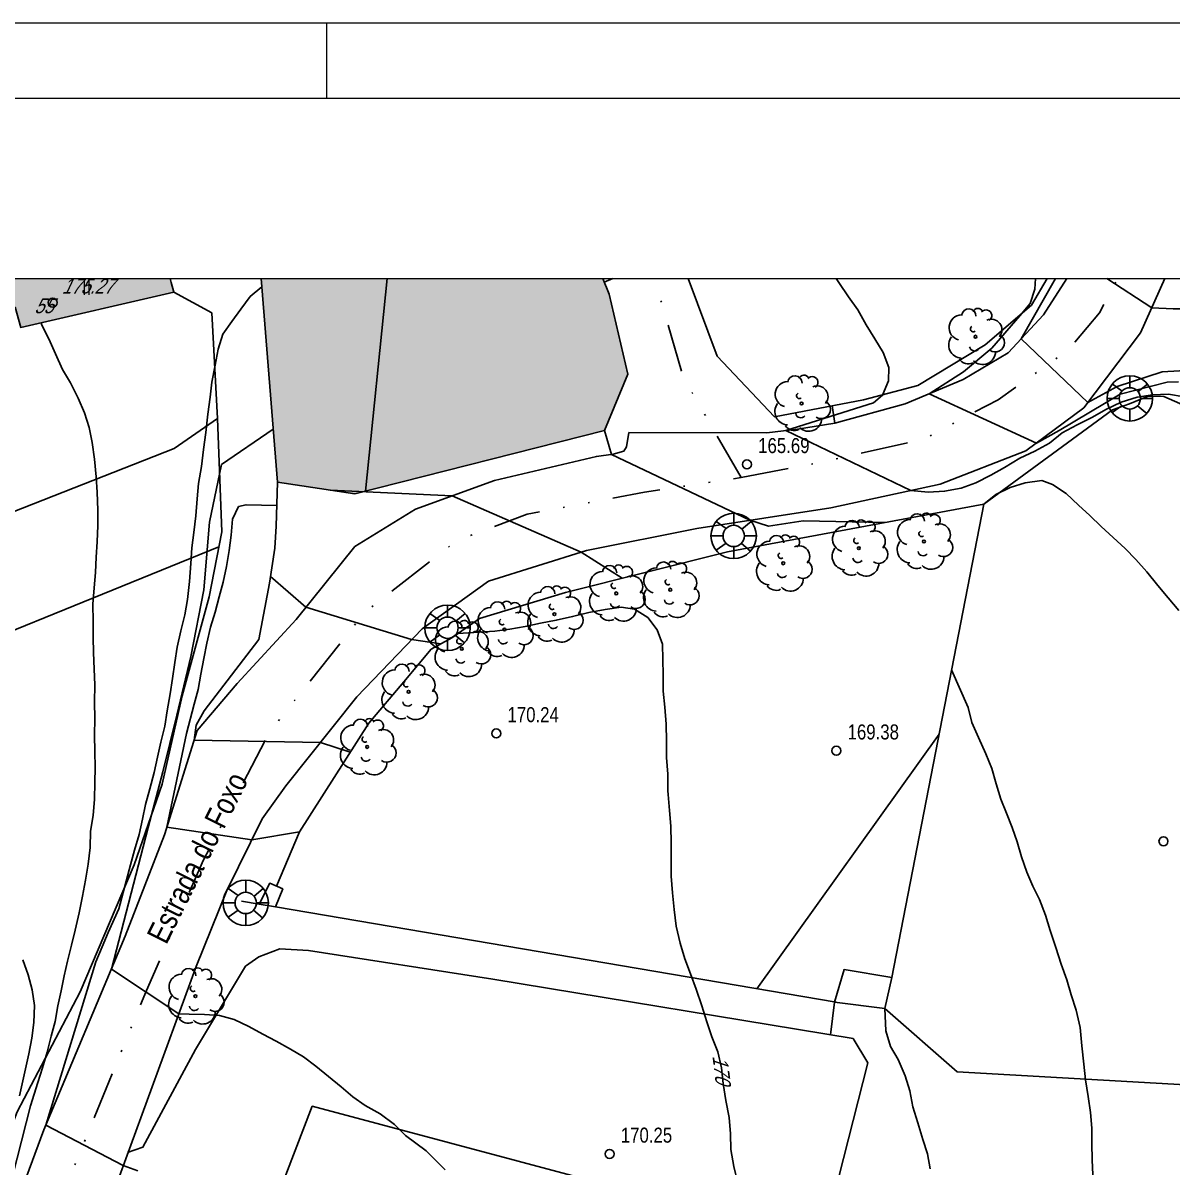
# Model space of a CAD drawing. Header units: metres. Extents: x 523239 to 523998, y 4669208 to 4669802.
# Drawn here: x 523607.3 to 523683.8, y 4669725.9 to 4669802 of the extents above; entities that cross this region are included whole.
import ezdxf
from ezdxf.enums import TextEntityAlignment as Align

# ---------------------------------------------------------------- set-up
doc = ezdxf.new("R2010")
doc.units = ezdxf.units.M
doc.header["$MEASUREMENT"] = 0
doc.linetypes.add('MORSE_D', pattern=[31.75, 12.7, -6.35, 0, -6.35, 0, -6.35])
for name, color, linetype in [('031006 Cota terreno', 9, 'Continuous'), ('031007 Cota edificio', 7, 'Continuous'), ('032011 Curva cada 1 m', 40, 'Continuous'), ('032015 Curva cada 5 m', 34, 'Continuous'), ('033006 Texto cota terreno', 9, 'Continuous'), ('033007 Texto cota edificio', 9, 'Continuous'), ('033015 Texto curva maestra', 42, 'Continuous'), ('052004 Porche Tejavana', 7, 'Continuous'), ('052006 Division alturas', 9, 'Continuous'), ('052016 Cobertizo', 7, 'Continuous'), ('052027 Edificacion por pie_alero', 2, 'Continuous'), ('052028 Edificacion pie nuevo', 2, 'Continuous'), ('053009 Texto altura edificio predominante', 7, 'Continuous'), ('063001 Texto via urbana', 7, 'Continuous'), ('063002 Texto portal', 7, 'Continuous'), ('072001 Borde aglomerado u hormigon', 7, 'Continuous'), ('082001 Valla Alambrada', 7, 'ALAMBRADA'), ('082002 Muro Tapia', 6, 'Continuous'), ('082003 Puerta', 7, 'Continuous'), ('082004 Linde', 3, 'Continuous'), ('101001 Arbol', 3, 'Continuous'), ('141001 Farola baculo', 7, 'Continuous'), ('202001 Eje Calle', 254, 'MORSE_D'), ('990001 Sombreados', 7, 'Continuous')]:
    doc.layers.add(name, color=color, linetype=linetype)
doc.layers.add('992006 Lineas cajetin', color=7, linetype='Continuous', lineweight=0)
doc.styles.get("Standard").update_dxf_attribs({"font": 'arial.ttf'})
doc.linetypes.add('ALAMBRADA', pattern='A,3,[131,GEOGRAMA.SHX,S=0.5,R=0,X=0,Y=0],3', length=6)

# ---------------------------------------------------------------- blocks, each defined once
blk = doc.blocks.new('COTAP')
at = {"color": 0}
blk.add_circle((0, 0), 0.3, dxfattribs=at)
blk = doc.blocks.new('ARBOL')
at = {"color": 0}
blk.add_circle((0, 0), 0.0939, dxfattribs=at)
for centre, radius, start, end in [((-0.448, 1.368), 0.48, 359.28777, 173.60777), ((0.156, 1.551), 0.336, 23.15651, 160.46651), ((0.701, 1.409), 0.384, 301.57804, 139.32804), ((-0.902, 0.61), 0.852, 92.28, 254.58), ((1.05, 0.46), 0.708, 319.85562, 114.76562), ((-0.146, 0.514), 0.192, 119.14, 310.56), ((1.31, -0.398), 0.612, 235.52754, 62.02753), ((-0.89, -0.542), 0.888, 142.64, 266.54), ((-0.062, -0.614), 0.336, 189.64, 323.88), ((-0.482, -1.082), 0.72, 213.78, 295.32), ((0.478, -0.998), 0.852, 224.67, 0.24)]:
    blk.add_arc(centre, radius, start, end, dxfattribs=at)
blk = doc.blocks.new('FAROLAG')
at = {"color": 0}
for p, q in [((-1.169, 0.956), (-0.51, 0.49)), ((0, 0.71), (0, 1.51)), ((1.173, 0.95), (0.553, 0.446)), ((-0.71, 0), (-1.51, 0)), ((0.71, 0), (1.51, 0)), ((-1.173, -0.95), (-0.51, -0.48)), ((0, -0.71), (0, -1.51)), ((1.127, -1.005), (0.511, -0.493))]:
    blk.add_line(p, q, dxfattribs=at)
for radius in [1.51, 0.71]:
    blk.add_circle((0, 0), radius, dxfattribs=at)

msp = doc.modelspace()

# ---------------------------------------------------------------- hatches: boundary and pattern name
at = {"layer": '990001 Sombreados', "true_color": 0xafafaf}
for points in [[(523606.347, 4669785), (523605.29, 4669784.74), (523605.04, 4669784.68), (523605.59, 4669782.73), (523606.82, 4669783.09), (523607.19, 4669781.75), (523617.38, 4669784.09), (523617.2, 4669784.74), (523617.131, 4669785)], [(523623.191, 4669785), (523645.928, 4669785), (523646.34, 4669783.97), (523647.59, 4669778.64), (523646.04, 4669774.89), (523629.43, 4669770.68), (523624.27, 4669771.46)]]:
    msp.add_hatch(color=253, dxfattribs=at).paths.add_polyline_path(points, flags=0)

# ---------------------------------------------------------------- linework, layer by layer
at = {"layer": '032011 Curva cada 1 m'}
for points, elevation in [([(523646.587, 4669785), (523646.02, 4669784.76)], 166), ([(523674.719, 4669785), (523674.68, 4669784.3), (523674.36, 4669783.35), (523673.67, 4669782.52), (523671.8, 4669780.36), (523669.92, 4669778.8), (523667.64, 4669777.34), (523674.77, 4669774.06), (523676.28, 4669774.89), (523680.35, 4669777.31), (523683.47, 4669778.1), (523684.23, 4669778.12)], 164), ([(523685.08, 4669778.91), (523683.15, 4669778.8), (523680.15, 4669777.81), (523678.19, 4669776.75), (523673.75, 4669780.99), (523676.047, 4669785)], 163), ([(523679.46, 4669785), (523682.45, 4669783.06), (523683.87, 4669782.99), (523684.92, 4669782.98), (523685.92, 4669783), (523687.05, 4669783.01), (523688.12, 4669782.93), (523689.22, 4669782.78), (523690.34, 4669782.54), (523691.36, 4669782.21), (523692.3, 4669781.7), (523693.14, 4669781.1), (523693.72, 4669780.5)], 162), ([(523623.23, 4669784.45), (523622.46, 4669783.8), (523621.84, 4669782.96), (523621.23, 4669782.15), (523620.64, 4669781.29), (523620.32, 4669780.3), (523620.13, 4669779.23), (523619.91, 4669778.11), (523619.79, 4669777.11), (523619.64, 4669775.98), (523619.51, 4669774.77), (523619.36, 4669773.62), (523619.22, 4669772.49), (523619.03, 4669771.37), (523618.93, 4669770.34), (523618.85, 4669769.21), (523618.71, 4669768.11), (523618.58, 4669767.09), (523618.5, 4669766.04), (523618.43, 4669764.84), (523618.29, 4669763.66), (523618.12, 4669762.64), (523617.85, 4669761.56), (523617.6, 4669760.47), (523617.44, 4669759.47), (523617.3, 4669758.39), (523617.13, 4669757.37), (523616.94, 4669756.25), (523616.77, 4669755.22), (523616.51, 4669754.15), (523616.3, 4669753.16), (523616.08, 4669752.14), (523615.77, 4669751.06), (523615.5, 4669750.02), (523615.29, 4669749.04), (523615.06, 4669748.02), (523614.77, 4669746.98), (523614.5, 4669746), (523613.71, 4669743.07), (523613.01, 4669741.51), (523612.61, 4669740.54), (523612.18, 4669739.55), (523608.86, 4669728.68), (523614.01, 4669726), (523614.98, 4669725.65)], 172), ([(523608.54, 4669782.06), (523608.6, 4669781.91), (523609.06, 4669780.98), (523609.5, 4669779.99), (523609.96, 4669778.95), (523610.5, 4669778.06), (523611.02, 4669777.05), (523611.43, 4669776.06), (523611.74, 4669775.1), (523611.94, 4669774.1), (523612.1, 4669772.98), (523612.22, 4669771.8), (523612.27, 4669770.79), (523612.31, 4669769.59), (523612.32, 4669768.57), (523612.28, 4669767.49), (523612.22, 4669766.47), (523612.16, 4669765.45), (523612.07, 4669764.42), (523611.98, 4669763.35), (523612.02, 4669762.19), (523612.01, 4669761.12), (523612.03, 4669760.12), (523612.07, 4669759.01), (523612.12, 4669757.97), (523612.1, 4669756.83), (523612.12, 4669755.73), (523612.11, 4669754.63), (523612.12, 4669753.55), (523612.14, 4669752.48), (523612.13, 4669751.48), (523612.11, 4669750.36), (523612.02, 4669749.28), (523611.83, 4669748.23), (523611.8, 4669747.15), (523611.68, 4669746.05), (523611.49, 4669744.98), (523611.29, 4669743.91), (523611.07, 4669742.8), (523610.82, 4669741.66), (523610.57, 4669740.66), (523610.3, 4669739.59), (523610.08, 4669738.61), (523609.89, 4669737.62), (523609.67, 4669736.62), (523609.48, 4669735.58), (523609.21, 4669734.61), (523608.95, 4669733.53), (523608.64, 4669732.49), (523608.33, 4669731.53), (523607.84, 4669729.98), (523604.54, 4669717.09)], 173), ([(523623.99, 4669774.98), (523620.55, 4669772.62), (523619.76, 4669768.79), (523619.37, 4669764.29), (523618.52, 4669759.86), (523617.58, 4669755.96), (523616.65, 4669752.19), (523615.67, 4669748.49), (523613.22, 4669739.07), (523617.72, 4669736.1), (523618.4, 4669736.07), (523619.42, 4669736.04), (523620.42, 4669735.97), (523621.39, 4669735.72), (523622.36, 4669735.24), (523623.29, 4669734.74), (523624.18, 4669734.28), (523625.13, 4669733.74), (523626.01, 4669733.22), (523626.82, 4669732.6), (523627.68, 4669731.91), (523628.51, 4669731.24), (523629.29, 4669730.56), (523630.12, 4669729.99), (523631.11, 4669729.44), (523632.06, 4669728.72), (523632.8, 4669728), (523634.17, 4669726.97), (523635.43, 4669725.72)], 171), ([(523646.04, 4669774.89), (523646.5, 4669773.3), (523655.7, 4669768.92), (523656.94, 4669768.54), (523659.25, 4669768.88), (523664.69, 4669768.78)], 166), ([(523627.78, 4669770.93), (523635.89, 4669770.54), (523644.48, 4669766.81), (523647.22, 4669765.06)], 167), ([(523671.28, 4669770), (523672.08, 4669770.64), (523673.03, 4669771.09), (523674.02, 4669771.42), (523675.13, 4669771.56), (523675.84, 4669771.29), (523676.75, 4669770.7), (523677.57, 4669769.93), (523678.33, 4669769.24), (523679.08, 4669768.5), (523679.89, 4669767.77), (523680.68, 4669767.04), (523681.38, 4669766.31), (523682.12, 4669765.49), (523682.86, 4669764.58), (523683.55, 4669763.77), (523684.25, 4669762.92)], 166), ([(523623.81, 4669765.19), (523626.17, 4669763.13), (523633.2, 4669760.98), (523635.14, 4669760.7)], 168), ([(523623.04, 4669761), (523619.4, 4669756.25), (523618.86, 4669755.3), (523618.72, 4669754.29), (523627.13, 4669754.14), (523629.12, 4669753.49)], 169), ([(523669.13, 4669758.97), (523670.23, 4669756.46), (523670.48, 4669755.47), (523670.91, 4669754.47), (523671.41, 4669753.39), (523671.81, 4669752.4), (523672.1, 4669751.38), (523672.4, 4669750.36), (523672.78, 4669749.43), (523673.16, 4669748.49), (523673.5, 4669747.54), (523673.78, 4669746.54), (523674.13, 4669745.51), (523674.54, 4669744.59), (523674.99, 4669743.69), (523675.39, 4669742.66), (523675.7, 4669741.64), (523676.06, 4669740.5), (523676.43, 4669739.4), (523676.8, 4669738.35), (523677.08, 4669737.35), (523677.43, 4669736.34), (523677.68, 4669735.19), (523677.8, 4669733.95), (523677.92, 4669732.74), (523678.04, 4669731.69), (523678.21, 4669730.58), (523678.38, 4669729.53), (523678.46, 4669728.48), (523678.47, 4669727.46), (523678.49, 4669726.38), (523678.53, 4669725.37)], 167), ([(523607.1, 4669730.64), (523607.73, 4669733.43), (523607.93, 4669734.48), (523608.07, 4669735.51), (523608.11, 4669736.64), (523607.96, 4669737.68), (523607.68, 4669738.68), (523607.33, 4669739.68)], 174), ([(523661.34, 4669736.87), (523661.07, 4669734.7)], 169), ([(523664.68, 4669736.44), (523664.75, 4669734.95), (523665.07, 4669733.92), (523665.57, 4669733.05), (523666.03, 4669731.96), (523666.35, 4669730.97), (523666.56, 4669729.91), (523666.88, 4669728.84), (523667.21, 4669727.73), (523667.52, 4669726.78), (523667.7, 4669725.78)], 168)]:
    msp.add_lwpolyline(points, dxfattribs=dict(at, elevation=elevation))
at = {"layer": '032015 Curva cada 5 m'}
for points, elevation in [([(523684.6, 4669777.14), (523683.56, 4669777.31), (523682.49, 4669777.27), (523681.48, 4669777.1), (523680.41, 4669776.77), (523679.4, 4669776.28), (523678.5, 4669775.78), (523677.48, 4669775.27), (523676.48, 4669774.73), (523675.65, 4669774.05), (523674.67, 4669773.51), (523673.68, 4669773.05), (523672.65, 4669772.44), (523671.75, 4669771.92), (523670.75, 4669771.41), (523669.77, 4669771.05), (523668.66, 4669770.85), (523667.57, 4669770.8), (523666.41, 4669770.9), (523658.11, 4669774.89), (523663.94, 4669776.74), (523664.53, 4669777.25), (523664.93, 4669778.2), (523664.96, 4669779.09), (523664.58, 4669780.09), (523664.03, 4669780.99), (523663.44, 4669781.93), (523662.9, 4669782.93), (523662.28, 4669783.79), (523661.63, 4669784.74), (523661.46, 4669785)], 165), ([(523625.74, 4669748.2), (523622.56, 4669747.66), (523616.91, 4669748.51), (523618.23, 4669754.74), (523618.74, 4669756.68), (523618.99, 4669757.67), (523619.18, 4669758.69), (523619.38, 4669759.72), (523619.57, 4669760.74), (523619.82, 4669761.82), (523620.12, 4669762.81), (523620.39, 4669763.82), (523620.66, 4669764.8), (523620.89, 4669765.85), (523621.07, 4669766.91), (523621.19, 4669767.94), (523621.28, 4669768.99), (523621.69, 4669769.83), (523622.18, 4669769.95), (523624.23, 4669769.91)], 170), ([(523654.89, 4669724.92), (523654.64, 4669725.94), (523654.44, 4669727.07), (523654.41, 4669728.1), (523654.33, 4669729.19), (523654.11, 4669730.33), (523653.93, 4669731.46), (523653.81, 4669732.49), (523653.57, 4669733.56), (523653.18, 4669734.57), (523652.85, 4669735.56), (523652.52, 4669736.62), (523652.13, 4669737.72), (523651.76, 4669738.75), (523651.39, 4669739.75), (523651.06, 4669740.78), (523650.81, 4669741.91), (523650.66, 4669743.02), (523650.55, 4669744.14), (523650.48, 4669745.24), (523650.47, 4669746.32), (523650.48, 4669747.45), (523650.44, 4669748.57), (523650.37, 4669749.61), (523650.27, 4669750.68), (523650.25, 4669750.92), (523650.25, 4669752.04), (523650.17, 4669753.15), (523650.15, 4669754.22), (523650.13, 4669755.36), (523650.04, 4669756.48), (523649.94, 4669757.56), (523649.93, 4669758.63), (523649.91, 4669759.66), (523649.89, 4669760.68), (523649.54, 4669761.63), (523648.92, 4669762.45), (523648.03, 4669763.01), (523647.14, 4669763.15), (523646.09, 4669762.98), (523644.99, 4669762.78), (523643.91, 4669762.52), (523642.82, 4669762.27), (523641.77, 4669762.07), (523640.75, 4669761.85), (523639.73, 4669761.68), (523638.73, 4669761.55), (523636.28, 4669761.39)], 170)]:
    msp.add_lwpolyline(points, dxfattribs=dict(at, elevation=elevation))
at = {"layer": '052004 Porche Tejavana', "flags": 128}
for points in [[(523623.06, 4669743.38), (523623.76, 4669744.78), (523624.63, 4669744.4), (523624.14, 4669743.2)], [(523624.14, 4669743.2), (523623.06, 4669743.38)]]:
    msp.add_lwpolyline(points, dxfattribs=at)
at = {"layer": '052006 Division alturas', "flags": 128}
msp.add_lwpolyline([(523631.576, 4669785), (523630.13, 4669770.86)], dxfattribs=at)
at = {"layer": '052016 Cobertizo', "flags": 128}
msp.add_lwpolyline([(523661.34, 4669736.87), (523664.68, 4669736.44), (523665.15, 4669738.51), (523661.98, 4669739.03), (523661.34, 4669736.87)], dxfattribs=at)
at = {"layer": '052027 Edificacion por pie_alero', "flags": 128}
for points in [[(523606.347, 4669785), (523605.29, 4669784.74), (523605.04, 4669784.68), (523605.59, 4669782.73), (523606.82, 4669783.09), (523607.19, 4669781.75), (523617.38, 4669784.09), (523617.2, 4669784.74)], [(523617.2, 4669784.74), (523617.131, 4669785)]]:
    msp.add_lwpolyline(points, dxfattribs=at)
at = {"layer": '052028 Edificacion pie nuevo', "flags": 128}
msp.add_lwpolyline([(523623.191, 4669785), (523624.27, 4669771.46), (523629.43, 4669770.68), (523646.04, 4669774.89), (523647.59, 4669778.64), (523646.34, 4669783.97), (523645.928, 4669785)], dxfattribs=at)
at = {"layer": '072001 Borde aglomerado u hormigon', "flags": 128}
for points in [[(523683.316, 4669785), (523681.7, 4669781.38), (523677.92, 4669776.39), (523674.07, 4669773.54), (523668.38, 4669771.33), (523661.09, 4669769.75), (523652.18, 4669768.38), (523644.84, 4669766.92), (523638.31, 4669764.86), (523633.9, 4669761.71), (523629.55, 4669757.18), (523624.82, 4669751.25), (523623.25, 4669749.05), (523620.9, 4669744.3), (523618.87, 4669739.23), (523613.42, 4669724.38), (523606.01, 4669704.37), (523603.8, 4669698.71), (523604.66, 4669698.04)], [(523661.35, 4669775.38), (523666.03, 4669776.67), (523669.91, 4669778.28), (523672.89, 4669780.07), (523675.25, 4669782.59), (523676.794, 4669785)], [(523661.35, 4669775.38), (523661.18, 4669776.54)], [(523601.69, 4669709.41), (523608.73, 4669728.37), (523614.14, 4669741.25), (523616.75, 4669747.99), (523618.92, 4669754.93), (523621.59, 4669758.06), (523625.52, 4669762.32), (523629.43, 4669767.18), (523633.46, 4669769.66), (523638.71, 4669771.56), (523645.5, 4669773.17), (523646.62, 4669773.32), (523647.31, 4669773.51), (523647.49, 4669773.81), (523647.66, 4669774.75), (523656.83, 4669774.73), (523658.87, 4669774.98), (523661.35, 4669775.38)]]:
    msp.add_lwpolyline(points, dxfattribs=at)
at = {"layer": '082001 Valla Alambrada', "flags": 128}
for points in [[(523675.48, 4669785), (523674.44, 4669783.23), (523671.36, 4669780.59), (523666.88, 4669777.88), (523663.27, 4669776.94), (523657.35, 4669775.81)], [(523620.28, 4669775.7), (523619.91, 4669782.72)], [(523687.47, 4669773.98), (523686.22, 4669775.18), (523685.36, 4669775.99), (523684.31, 4669776.68), (523683.25, 4669777.15), (523682.22, 4669777.18), (523680.96, 4669776.67), (523679.83, 4669776.26), (523671.28, 4669770)], [(523566.74, 4669753.79), (523567.13, 4669753.95), (523617.39, 4669773.69), (523620.28, 4669775.7)], [(523620.28, 4669775.7), (523620.58, 4669768.16), (523619.72, 4669763.82), (523617.94, 4669757.25), (523616.6, 4669751.36), (523614.74, 4669746), (523611.14, 4669737.56), (523606.96, 4669729.57), (523604.35, 4669722.84), (523601.65, 4669715.11), (523598.89, 4669706.97), (523596.39, 4669701.28), (523594.12, 4669697.8), (523590.52, 4669693.96), (523586.41, 4669690.37), (523581.041, 4669686.986)], [(523594.649, 4669756.706), (523595.92, 4669757.21), (523620.38, 4669767.16)], [(523668.3, 4669754.69), (523656.18, 4669737.75)], [(523664.68, 4669736.44), (523669.5, 4669732.24), (523699.48, 4669730.53)]]:
    msp.add_lwpolyline(points, dxfattribs=at)
at = {"layer": '082002 Muro Tapia', "flags": 128}
for points in [[(523653.54, 4669779.84), (523651.599, 4669785)], [(523623.04, 4669761), (523623.74, 4669764.74), (523624.09, 4669767.07), (523624.19, 4669768.52), (523624.27, 4669771.46)], [(523625.74, 4669748.2), (523630.35, 4669755.42), (523632.69, 4669758.18), (523634.5, 4669760.34), (523635.87, 4669761.11), (523637.71, 4669762.38), (523643.45, 4669764.11), (523654.22, 4669766.83), (523671.28, 4669770), (523665.15, 4669738.51)], [(523623.06, 4669743.38), (523621.89, 4669743.58)], [(523661.45, 4669736.86), (523624.14, 4669743.2)], [(523655.34, 4669707.93), (523660.65, 4669721.42), (523663.56, 4669732.83), (523662.59, 4669734.45)]]:
    msp.add_lwpolyline(points, dxfattribs=at)
at = {"layer": '082003 Puerta', "flags": 128}
for points in [[(523617.38, 4669784.09), (523619.91, 4669782.72)], [(523657.35, 4669775.81), (523653.54, 4669779.84)], [(523624.2, 4669744.59), (523625.74, 4669748.2)]]:
    msp.add_lwpolyline(points, dxfattribs=at)
at = {"layer": '082004 Linde', "flags": 128}
for points in [[(523662.59, 4669734.45), (523638.61, 4669738.39), (523626.34, 4669740.31), (523624.44, 4669740.41), (523623.03, 4669739.87), (523622.14, 4669739.26), (523618.83, 4669733.72), (523615.32, 4669727.23), (523614.3, 4669726.87)], [(523622.56, 4669719.49), (523626.59, 4669729.94), (523644.849, 4669725.076)]]:
    msp.add_lwpolyline(points, dxfattribs=at)
at = {"layer": '202001 Eje Calle', "ltscale": 0.25, "flags": 128}
for points in [[(523655.13, 4669771.76), (523651.27, 4669778.44), (523649.362, 4669785)], [(523655.13, 4669771.76), (523660.21, 4669772.74), (523667.24, 4669774.3), (523672.22, 4669776.94), (523676.9, 4669780.25), (523678.97, 4669782.72), (523680.04, 4669784.74), (523680.185, 4669785)], [(523483.22, 4669707.49), (523484.65, 4669707.7), (523490.7, 4669707.6), (523497.72, 4669705.36), (523527.35, 4669694.53), (523536.91, 4669690.52), (523551.8, 4669683.44), (523559.6, 4669679.54), (523564.97, 4669678.07), (523570.34, 4669678.46), (523577.56, 4669680.81), (523584.39, 4669684.32), (523594.3, 4669690.65), (523597.91, 4669694.45), (523601.71, 4669702.07), (523605.62, 4669711.73), (523608.64, 4669720.81), (523615.55, 4669737.64), (523619.36, 4669746.33), (523623.71, 4669754.78), (523630.06, 4669762.78), (523636.2, 4669767.56), (523640.89, 4669769.32), (523648.69, 4669770.79), (523655.13, 4669771.76)]]:
    msp.add_lwpolyline(points, dxfattribs=at)
at = {"layer": '992006 Lineas cajetin'}
msp.add_line((523627.548, 4669797), (523627.548, 4669802), dxfattribs=at)
for points in [[(523238.548, 4669802), (523997.548, 4669802), (523997.548, 4669208.004), (523238.548, 4669208.004)], [(523257.542, 4669797), (523992.548, 4669797), (523992.548, 4669275.319), (523257.542, 4669275.319)]]:
    msp.add_lwpolyline(points, close=True, dxfattribs=at)
msp.add_lwpolyline([(523275, 4669785), (523975, 4669785)], dxfattribs=at)

# ---------------------------------------------------------------- block references
at = {"layer": '031006 Cota terreno'}
for p in [(523655.51, 4669772.64, 165.69), (523638.83, 4669754.74, 170.24), (523661.46, 4669753.59, 169.38), (523683.23, 4669747.57, 166.46), (523646.37, 4669726.77, 170.25)]:
    msp.add_blockref('COTAP', p, dxfattribs=at)
at = {"layer": '031007 Cota edificio'}
msp.add_blockref('COTAP', (523609.31, 4669783.4, 175.27), dxfattribs=at)
at = {"layer": '101001 Arbol'}
for p in [(523670.72, 4669781.13), (523659.15, 4669776.69), (523667.29, 4669767.51), (523662.96, 4669767.06), (523657.93, 4669766.06), (523646.82, 4669764.06), (523650.41, 4669764.3), (523642.7, 4669762.67), (523639.37, 4669761.65), (523636.54, 4669760.37), (523633, 4669757.51), (523630.24, 4669753.84), (523618.81, 4669737.26)]:
    msp.add_blockref('ARBOL', p, dxfattribs=at)
at = {"layer": '141001 Farola baculo'}
for p in [(523680.99, 4669777.03), (523654.63, 4669767.88), (523635.59, 4669761.77), (523622.16, 4669743.47)]:
    msp.add_blockref('FAROLAG', p, dxfattribs=at)

# ---------------------------------------------------------------- texts
at = {"layer": '033006 Texto cota terreno', "width": 0.8}
for s, p in [('165.69', (523656.26, 4669773.39, 165.69)), ('170.24', (523639.58, 4669755.49, 170.24)), ('169.38', (523662.21, 4669754.34, 169.38)), ('170.25', (523647.12, 4669727.52, 170.25))]:
    msp.add_text(s, height=1, dxfattribs=at).set_placement(p)
at = {"layer": '033007 Texto cota edificio', "oblique": 25, "width": 0.8}
msp.add_text('175.27', height=1, dxfattribs=at).set_placement((523609.91, 4669784, 175.27))
at = {"layer": '033015 Texto curva maestra', "oblique": 25, "width": 0.8}
msp.add_text('170', height=1, rotation=276.64, dxfattribs=at).set_placement((523653.82, 4669732.42, 170), align=Align.MIDDLE_CENTER)
at = {"layer": '053009 Texto altura edificio predominante', "width": 0.8}
msp.add_text('II', height=1, rotation=359.99, dxfattribs=at).set_placement((523611.27, 4669783.9))
at = {"layer": '063001 Texto via urbana', "width": 0.8}
msp.add_text('Estrada do Foxo', height=1.5, rotation=63.4951, dxfattribs=at).set_placement((523616.873, 4669740.642))
at = {"layer": '063002 Texto portal', "oblique": 25, "width": 0.8}
msp.add_text('55', height=1, dxfattribs=at).set_placement((523608.078, 4669782.69))

doc.saveas('drawing.dxf')
